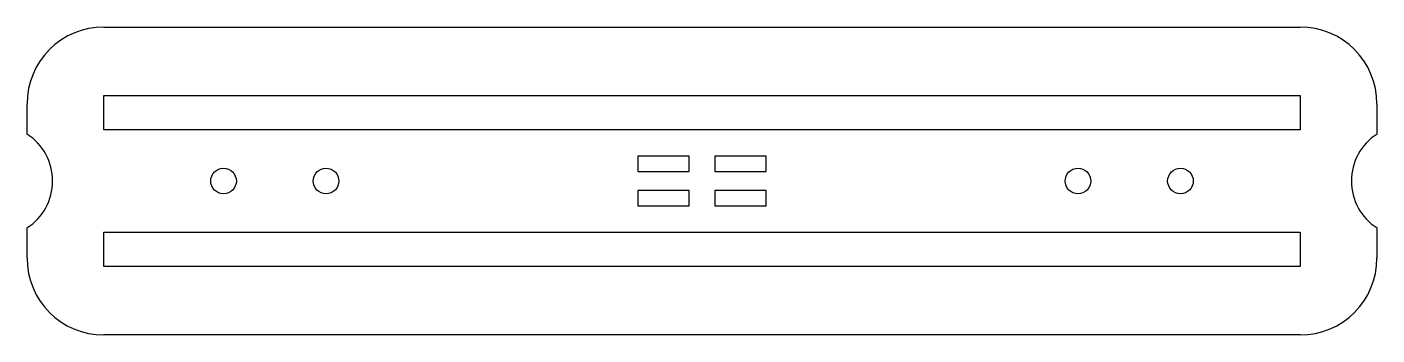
# Model space of a CAD drawing. Header units: millimetres. Extents: x -39.5 to 39.5, y -9 to 9.
import ezdxf

# ---------------------------------------------------------------- set-up
doc = ezdxf.new("R2010")
doc.units = ezdxf.units.MM

msp = doc.modelspace()

# ---------------------------------------------------------------- linework, layer by layer
at = {"color": 7, "linetype": 'Continuous', "lineweight": 25}
for p, q in [((-35, 9), (35, 9)), ((-35, 5), (35, 5)), ((-35, 3), (-35, 5)), ((35, 5), (35, 3)), ((-39.5, 2.739), (-39.5, 4.5)), ((39.5, 4.5), (39.5, 2.739)), ((35, 3), (-35, 3)), ((-0.75, 1.445), (-3.75, 1.445)), ((-3.75, 1.445), (-3.75, 0.555)), ((-0.75, 0.555), (-0.75, 1.445)), ((3.75, 1.445), (0.75, 1.445)), ((0.75, 1.445), (0.75, 0.555)), ((3.75, 0.555), (3.75, 1.445)), ((-3.75, 0.555), (-0.75, 0.555)), ((0.75, 0.555), (3.75, 0.555)), ((-0.75, -0.555), (-3.75, -0.555)), ((-3.75, -0.555), (-3.75, -1.445)), ((-0.75, -1.445), (-0.75, -0.555)), ((3.75, -0.555), (0.75, -0.555)), ((0.75, -0.555), (0.75, -1.445)), ((3.75, -1.445), (3.75, -0.555)), ((-3.75, -1.445), (-0.75, -1.445)), ((0.75, -1.445), (3.75, -1.445)), ((-39.5, -4.5), (-39.5, -2.739)), ((-35, -3), (35, -3)), ((-35, -5), (-35, -3)), ((35, -3), (35, -5)), ((39.5, -2.739), (39.5, -4.5)), ((35, -5), (-35, -5)), ((35, -9), (-35, -9))]:
    msp.add_line(p, q, dxfattribs=at)
for centre in [(-28, 0), (-22, 0), (22, 0), (28, 0)]:
    msp.add_circle(centre, 0.75, dxfattribs=at)
for centre, radius, start, end in [((-35, 4.5), 4.5, 90, 180), ((35, 4.5), 4.5, 0, 90), ((-41.25, 0), 3.25, 302.57897, 57.42103), ((41.25, 0), 3.25, 122.57897, 237.42103), ((-35, -4.5), 4.5, 180, 270), ((35, -4.5), 4.5, 270, 0)]:
    msp.add_arc(centre, radius, start, end, dxfattribs=at)

doc.saveas('drawing.dxf')
